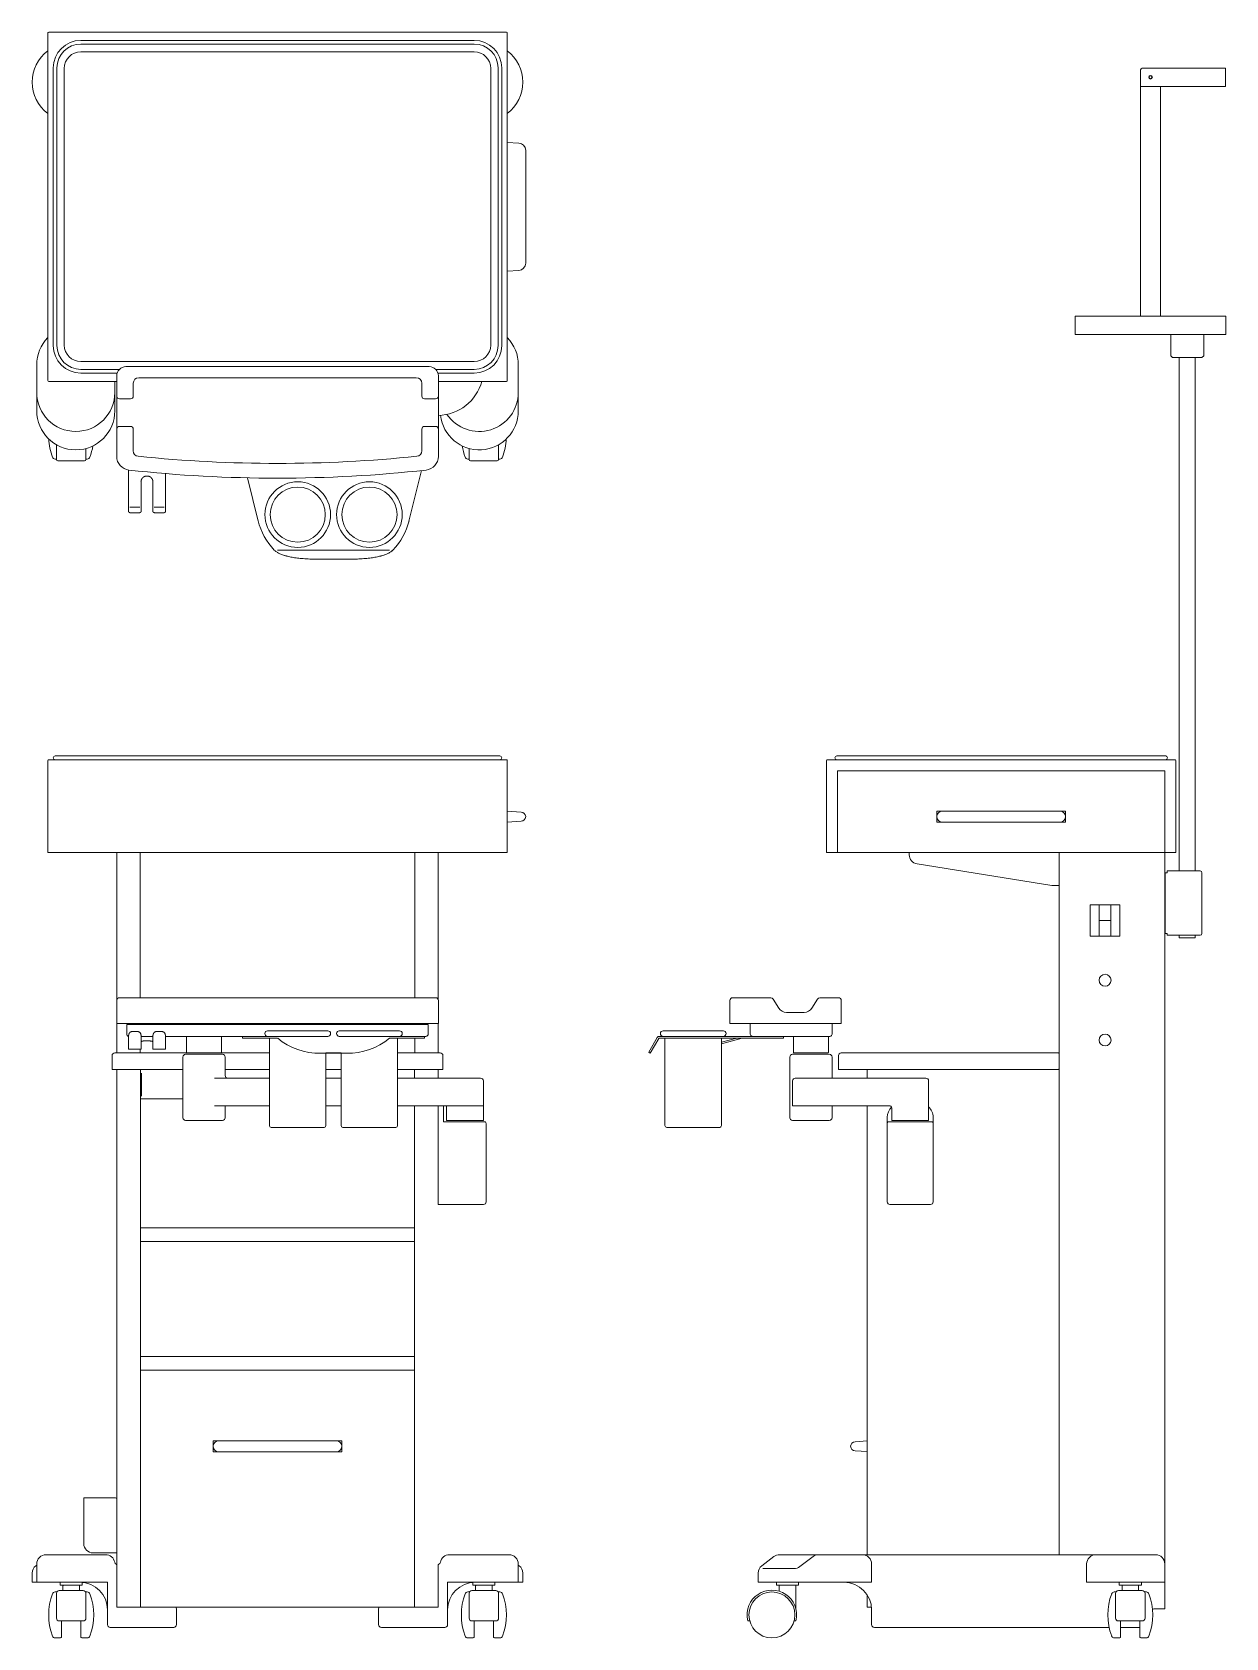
# Model space of a CAD drawing. Header units: metres. Extents: x 250.9 to 296.3, y -151.6 to -124.3.
# Drawn here: x 280.237 to 281.536, y -150.862 to -149.115 of the extents above; entities that cross this region are included whole.
import ezdxf

# ---------------------------------------------------------------- set-up
doc = ezdxf.new("R2010")
doc.units = ezdxf.units.M
doc.header["$MEASUREMENT"] = 0
doc.layers.add('A. muebles', color=152, linetype='Continuous', lineweight=15)

msp = doc.modelspace()

# ---------------------------------------------------------------- linework, layer by layer
at = {"layer": 'A. muebles'}
for p, q in [((280.2542, -149.1163), (280.2542, -149.4943)), ((280.2884, -149.1153), (280.2552, -149.1153)), ((280.7532, -149.1153), (280.2884, -149.1153)), ((280.7182, -149.1243), (280.2902, -149.1243)), ((280.7542, -149.1163), (280.7542, -149.4943)), ((280.7182, -149.1283), (280.2902, -149.1283)), ((280.2902, -149.1368), (280.7182, -149.1368)), ((280.2602, -149.1543), (280.2602, -149.4563)), ((280.2642, -149.1543), (280.2642, -149.4563)), ((280.2722, -149.4558), (280.2722, -149.1548)), ((280.7362, -149.1548), (280.7362, -149.4558)), ((280.7442, -149.4563), (280.7442, -149.1543)), ((280.7482, -149.4563), (280.7482, -149.1543)), ((281.4431, -149.1744), (281.4431, -149.1574)), ((281.4461, -149.1544), (281.5357, -149.1544)), ((281.5357, -149.1544), (281.5357, -149.1744)), ((281.5357, -149.1744), (281.4431, -149.1744)), ((281.4431, -149.4244), (281.4431, -149.1744)), ((281.4651, -149.1744), (281.4651, -149.4244)), ((280.7542, -149.2353), (280.7666, -149.236)), ((280.7742, -149.244), (280.7742, -149.3667)), ((280.7666, -149.3747), (280.7542, -149.3753)), ((281.3721, -149.4444), (281.3721, -149.4244)), ((281.3721, -149.4244), (281.5361, -149.4244)), ((281.4431, -149.4244), (281.4651, -149.4244)), ((281.5361, -149.4244), (281.5361, -149.4444)), ((281.3721, -149.4444), (281.5361, -149.4444)), ((281.4761, -149.4444), (281.4761, -149.4674)), ((281.5121, -149.4444), (281.5121, -149.4674)), ((280.7182, -149.4738), (280.2902, -149.4738)), ((281.4781, -149.4694), (281.4761, -149.4674)), ((281.4781, -149.4694), (281.5101, -149.4694)), ((281.4854, -149.4694), (281.4854, -150.0279)), ((281.5027, -150.0279), (281.5027, -149.4694)), ((281.5101, -149.4694), (281.5121, -149.4674)), ((280.2422, -149.4773), (280.2422, -149.5273)), ((280.2902, -149.4823), (280.332, -149.4823)), ((280.2902, -149.4863), (280.3296, -149.4863)), ((280.3292, -149.4893), (280.3292, -149.5113)), ((280.6692, -149.4793), (280.3392, -149.4793)), ((280.6552, -149.4913), (280.3532, -149.4913)), ((280.6763, -149.4823), (280.7182, -149.4823)), ((280.6787, -149.4863), (280.7182, -149.4863)), ((280.6792, -149.5769), (280.6792, -149.4893)), ((280.7662, -149.5273), (280.7662, -149.4773)), ((280.2552, -149.4953), (280.3292, -149.4953)), ((280.3272, -149.5273), (280.3272, -149.4953)), ((280.3472, -149.5113), (280.3472, -149.4973)), ((280.6612, -149.4973), (280.6612, -149.5113)), ((280.6792, -149.4953), (280.7532, -149.4953)), ((280.3292, -149.5113), (280.3292, -149.5473)), ((280.3322, -149.5143), (280.3442, -149.5143)), ((280.6642, -149.5143), (280.6762, -149.5143)), ((280.3322, -149.5443), (280.3442, -149.5443)), ((280.6642, -149.5443), (280.6762, -149.5443)), ((280.3292, -149.5473), (280.3292, -149.5769)), ((280.3472, -149.5709), (280.3472, -149.5473)), ((280.6612, -149.5473), (280.6612, -149.5709)), ((280.2637, -149.5643), (280.2637, -149.5803)), ((280.2957, -149.5803), (280.2957, -149.5684)), ((280.7127, -149.5684), (280.7127, -149.5803)), ((280.7447, -149.5803), (280.7447, -149.5643)), ((280.2637, -149.5798), (280.2622, -149.5798)), ((280.2652, -149.5818), (280.2942, -149.5818)), ((280.2971, -149.5798), (280.2957, -149.5798)), ((280.3422, -149.5918), (280.3422, -149.6371)), ((280.3822, -149.6371), (280.3822, -149.5956)), ((280.6607, -149.5924), (280.6472, -149.6473)), ((280.7127, -149.5798), (280.7112, -149.5798)), ((280.7142, -149.5818), (280.7432, -149.5818)), ((280.7461, -149.5798), (280.7447, -149.5798)), ((280.3557, -149.6371), (280.3557, -149.6047)), ((280.3687, -149.6371), (280.3687, -149.6047)), ((280.4832, -149.6473), (280.4716, -149.6002)), ((280.3434, -149.6322), (280.3544, -149.6322)), ((280.3472, -149.6384), (280.3507, -149.6384)), ((280.3699, -149.6322), (280.3809, -149.6322)), ((280.3737, -149.6384), (280.3772, -149.6384)), ((280.504, -149.6788), (280.6262, -149.6788)), ((280.549, -149.6888), (280.5511, -149.6888)), ((280.5793, -149.6888), (280.5511, -149.6888)), ((280.5813, -149.6888), (280.5793, -149.6888)), ((280.2542, -149.9079), (280.2542, -150.0079)), ((280.2622, -149.9069), (280.2552, -149.9069)), ((280.7462, -149.9029), (280.2622, -149.9029)), ((280.7462, -149.9069), (280.2622, -149.9069)), ((280.7532, -149.9069), (280.7462, -149.9069)), ((280.7542, -149.9079), (280.7542, -150.0079)), ((281.1016, -149.9079), (281.1016, -150.0079)), ((281.4806, -149.9069), (281.1026, -149.9069)), ((281.4706, -149.9029), (281.1126, -149.9029)), ((281.1126, -149.9069), (281.4706, -149.9069)), ((281.4816, -150.0079), (281.4816, -149.9079)), ((281.1136, -149.9189), (281.1136, -150.0079)), ((281.4696, -149.9189), (281.1136, -149.9189)), ((281.4696, -150.0079), (281.4696, -149.9189)), ((280.7692, -149.9639), (280.7542, -149.9629)), ((281.2216, -149.9629), (281.2276, -149.9629)), ((281.2216, -149.9689), (281.2216, -149.9629)), ((281.2276, -149.9629), (281.3556, -149.9629)), ((281.3556, -149.9629), (281.3616, -149.9629)), ((281.3616, -149.9629), (281.3616, -149.9689)), ((280.7692, -149.9739), (280.7542, -149.9749)), ((281.2216, -149.9749), (281.2216, -149.9689)), ((281.2276, -149.9749), (281.2216, -149.9749)), ((281.2276, -149.9749), (281.3556, -149.9749)), ((281.3616, -149.9749), (281.3556, -149.9749)), ((281.3616, -149.9689), (281.3616, -149.9749)), ((280.2542, -150.0079), (280.5042, -150.0079)), ((280.3294, -150.0079), (280.3294, -150.1678)), ((280.3549, -150.0079), (280.3549, -150.1659)), ((280.5042, -150.0079), (280.7542, -150.0079)), ((280.6535, -150.1659), (280.6535, -150.0079)), ((280.679, -150.1678), (280.679, -150.0079)), ((281.1136, -150.0079), (281.1016, -150.0079)), ((281.4696, -150.0079), (281.1136, -150.0079)), ((281.1916, -150.0079), (281.1916, -150.0103)), ((281.3546, -150.0079), (281.3546, -150.7719)), ((281.4696, -150.7819), (281.4696, -150.0079)), ((281.4816, -150.0079), (281.4696, -150.0079)), ((281.2, -150.0202), (281.3466, -150.0439)), ((281.4721, -150.0299), (281.4701, -150.0299)), ((281.4701, -150.0299), (281.4701, -150.0959)), ((281.4721, -150.0279), (281.4721, -150.0299)), ((281.5081, -150.0279), (281.4721, -150.0279)), ((281.5101, -150.0959), (281.5101, -150.0299)), ((281.3546, -150.0439), (281.3466, -150.0439)), ((281.3883, -150.0649), (281.4208, -150.0649)), ((281.3883, -150.0989), (281.3883, -150.0649)), ((281.3983, -150.0649), (281.3983, -150.0989)), ((281.4108, -150.0989), (281.4108, -150.0649)), ((281.4208, -150.0649), (281.4208, -150.0989)), ((281.3983, -150.0819), (281.4108, -150.0819)), ((281.4208, -150.0989), (281.3883, -150.0989)), ((281.4701, -150.0959), (281.4721, -150.0959)), ((281.4721, -150.0959), (281.4721, -150.0979)), ((281.4721, -150.0979), (281.5081, -150.0979)), ((281.4854, -150.0979), (281.4854, -150.1009)), ((281.5027, -150.1009), (281.4854, -150.1009)), ((281.5027, -150.1009), (281.5027, -150.0979)), ((280.3292, -150.1689), (280.3292, -150.1934)), ((280.3322, -150.1659), (280.6762, -150.1659)), ((280.6792, -150.1934), (280.6792, -150.1689)), ((280.9964, -150.1934), (280.9964, -150.1689)), ((280.9994, -150.1659), (281.0409, -150.1659)), ((281.0435, -150.1673), (281.0497, -150.1772)), ((281.0855, -150.1772), (281.0917, -150.1673)), ((281.0943, -150.1659), (281.1146, -150.1659)), ((281.1176, -150.1689), (281.1176, -150.1934)), ((281.0581, -150.1819), (281.0771, -150.1819)), ((280.3294, -150.1938), (280.3294, -150.2259)), ((280.6787, -150.1939), (280.3297, -150.1939)), ((280.3402, -150.2054), (280.3402, -150.1949)), ((280.6682, -150.1949), (280.3402, -150.1949)), ((280.3422, -150.2074), (280.3422, -150.2219)), ((280.3469, -150.2025), (280.3472, -150.2025)), ((280.3472, -150.2025), (280.3507, -150.2025)), ((280.3509, -150.2025), (280.3507, -150.2025)), ((280.3557, -150.2219), (280.3557, -150.2074)), ((280.3687, -150.2079), (280.3557, -150.2079)), ((280.3687, -150.2079), (280.3557, -150.2079)), ((280.3687, -150.2074), (280.3687, -150.2219)), ((280.3734, -150.2025), (280.3737, -150.2025)), ((280.3737, -150.2025), (280.3772, -150.2025)), ((280.3774, -150.2025), (280.3772, -150.2025)), ((280.3822, -150.2219), (280.3822, -150.2074)), ((280.4057, -150.2079), (280.3822, -150.2079)), ((280.4052, -150.2084), (280.4057, -150.2079)), ((280.4052, -150.2254), (280.4052, -150.2084)), ((280.4057, -150.2079), (280.4934, -150.2079)), ((280.4427, -150.2079), (280.4432, -150.2084)), ((280.4432, -150.2084), (280.4432, -150.2254)), ((280.4662, -150.2079), (280.4662, -150.2099)), ((280.4934, -150.2019), (280.5262, -150.2019)), ((280.5589, -150.2079), (280.4934, -150.2079)), ((280.5262, -150.2019), (280.5589, -150.2019)), ((280.5714, -150.2019), (280.6369, -150.2019)), ((280.6657, -150.2079), (280.5714, -150.2079)), ((280.6642, -150.2099), (280.6642, -150.2079)), ((280.6682, -150.1949), (280.6682, -150.2054)), ((280.679, -150.2259), (280.679, -150.1938)), ((280.9195, -150.2079), (280.9238, -150.2079)), ((280.9893, -150.2019), (280.9238, -150.2019)), ((280.9238, -150.2079), (280.9893, -150.2079)), ((281.0211, -150.2079), (280.9893, -150.2079)), ((280.9969, -150.1939), (281.1171, -150.1939)), ((281.0186, -150.2054), (281.0186, -150.1939)), ((281.0546, -150.2079), (281.0211, -150.2079)), ((281.0546, -150.2079), (281.0546, -150.2099)), ((281.0546, -150.2079), (281.1051, -150.2079)), ((281.0656, -150.2084), (281.0661, -150.2079)), ((281.0656, -150.2254), (281.0656, -150.2084)), ((281.1031, -150.2079), (281.1036, -150.2084)), ((281.1036, -150.2084), (281.1036, -150.2254)), ((281.1076, -150.1939), (281.1076, -150.2054)), ((280.4057, -150.2259), (280.3272, -150.2259)), ((280.3422, -150.2219), (280.3557, -150.2219)), ((280.3549, -150.2219), (280.3549, -150.2259)), ((280.3687, -150.2219), (280.3822, -150.2219)), ((280.4052, -150.2254), (280.4057, -150.2259)), ((280.4427, -150.2259), (280.4057, -150.2259)), ((280.4427, -150.2259), (280.4432, -150.2254)), ((280.4954, -150.2259), (280.4427, -150.2259)), ((280.4662, -150.2099), (280.504, -150.2099)), ((280.4954, -150.3049), (280.4954, -150.2099)), ((280.5734, -150.2259), (280.5569, -150.2259)), ((280.5569, -150.2259), (280.5569, -150.3049)), ((280.5734, -150.3049), (280.5734, -150.2259)), ((280.6263, -150.2099), (280.6642, -150.2099)), ((280.6349, -150.2099), (280.6349, -150.3049)), ((280.6812, -150.2259), (280.6349, -150.2259)), ((280.6535, -150.2259), (280.6535, -150.2099)), ((280.9081, -150.2252), (280.9174, -150.2091)), ((280.9098, -150.2262), (280.9081, -150.2252)), ((280.9191, -150.2101), (280.9098, -150.2262)), ((281.0546, -150.2099), (280.9195, -150.2099)), ((280.9258, -150.3049), (280.9258, -150.2099)), ((281.0041, -150.2099), (280.9873, -150.2144)), ((280.9873, -150.2159), (281.0099, -150.2099)), ((280.9873, -150.2099), (280.9873, -150.3049)), ((281.0656, -150.2254), (281.0661, -150.2259)), ((281.1031, -150.2259), (281.0661, -150.2259)), ((281.1031, -150.2259), (281.1036, -150.2254)), ((281.1176, -150.2259), (281.3541, -150.2259)), ((280.3242, -150.2289), (280.3242, -150.2434)), ((280.4012, -150.2964), (280.4012, -150.2304)), ((280.4042, -150.2274), (280.4442, -150.2274)), ((280.4472, -150.2304), (280.4472, -150.2504)), ((280.5511, -150.2262), (280.5793, -150.2262)), ((280.6842, -150.2434), (280.6842, -150.2289)), ((281.0616, -150.2304), (281.0616, -150.2964)), ((281.0646, -150.2274), (281.1046, -150.2274)), ((281.1076, -150.2304), (281.1076, -150.2534)), ((281.1146, -150.2434), (281.1146, -150.2289)), ((281.3546, -150.2264), (281.3546, -150.2434)), ((280.3247, -150.2439), (280.4012, -150.2439)), ((280.3294, -150.2439), (280.3294, -150.8289)), ((280.355, -150.2439), (280.355, -150.5571)), ((280.3562, -150.2729), (280.3562, -150.2479)), ((280.4502, -150.2534), (280.4355, -150.2534)), ((280.4472, -150.2439), (280.4954, -150.2439)), ((280.4954, -150.2534), (280.4502, -150.2534)), ((280.5569, -150.2439), (280.5734, -150.2439)), ((280.5734, -150.2534), (280.5569, -150.2534)), ((280.6349, -150.2439), (280.6837, -150.2439)), ((280.7252, -150.2534), (280.6349, -150.2534)), ((280.6534, -150.2534), (280.6534, -150.2439)), ((280.679, -150.2534), (280.679, -150.2439)), ((280.7282, -150.2994), (280.7282, -150.2564)), ((281.0646, -150.2834), (281.0646, -150.2564)), ((281.0676, -150.2534), (281.2096, -150.2534)), ((281.1151, -150.2439), (281.3541, -150.2439)), ((281.1458, -150.2534), (281.1458, -150.2439)), ((281.2126, -150.2564), (281.2126, -150.2994)), ((280.355, -150.2759), (280.4012, -150.2759)), ((280.4355, -150.2834), (280.4954, -150.2834)), ((280.4472, -150.2834), (280.4472, -150.2964)), ((280.5569, -150.2834), (280.5734, -150.2834)), ((280.6349, -150.2834), (280.7282, -150.2834)), ((280.6534, -150.5571), (280.6534, -150.2834)), ((280.679, -150.3909), (280.679, -150.2834)), ((280.6847, -150.2834), (280.6847, -150.3009)), ((280.6882, -150.2834), (280.6882, -150.2994)), ((281.0646, -150.2834), (281.1696, -150.2834)), ((281.1076, -150.2834), (281.1076, -150.2964)), ((281.1458, -150.7719), (281.1458, -150.2834)), ((281.1676, -150.2959), (281.1676, -150.3879)), ((281.1726, -150.2859), (281.1726, -150.2994)), ((281.2176, -150.2959), (281.2176, -150.3879)), ((280.4042, -150.2994), (280.4442, -150.2994)), ((280.4974, -150.3069), (280.5549, -150.3069)), ((280.5754, -150.3069), (280.6329, -150.3069)), ((280.6847, -150.3009), (280.7304, -150.3009)), ((280.6882, -150.2994), (280.7282, -150.2994)), ((280.7312, -150.3029), (280.7312, -150.3879)), ((280.9278, -150.3069), (280.9853, -150.3069)), ((281.0646, -150.2994), (281.1046, -150.2994)), ((281.1684, -150.3009), (281.2168, -150.3009)), ((281.1726, -150.2994), (281.2126, -150.2994)), ((281.1776, -150.3009), (281.2076, -150.3009)), ((280.7282, -150.3909), (280.679, -150.3909)), ((281.1706, -150.3909), (281.2146, -150.3909)), ((280.356, -150.4161), (280.6524, -150.4161)), ((280.6534, -150.4311), (280.355, -150.4311)), ((280.355, -150.5571), (280.355, -150.8289)), ((280.356, -150.5561), (280.6524, -150.5561)), ((280.6534, -150.8289), (280.6534, -150.5571)), ((280.6534, -150.5711), (280.355, -150.5711)), ((280.4342, -150.6479), (280.4402, -150.6479)), ((280.4342, -150.6539), (280.4342, -150.6479)), ((280.4342, -150.6599), (280.4342, -150.6539)), ((280.4402, -150.6599), (280.4342, -150.6599)), ((280.4402, -150.6479), (280.5682, -150.6479)), ((280.5682, -150.6599), (280.4402, -150.6599)), ((280.5682, -150.6479), (280.5742, -150.6479)), ((280.5742, -150.6599), (280.5682, -150.6599)), ((280.5742, -150.6479), (280.5742, -150.6539)), ((280.5742, -150.6539), (280.5742, -150.6599)), ((281.1458, -150.648), (281.1328, -150.6489)), ((281.1458, -150.6597), (281.1328, -150.6589)), ((280.2934, -150.7599), (280.2934, -150.7099)), ((280.2934, -150.7099), (280.3279, -150.7099)), ((280.2412, -150.7839), (280.2422, -150.7831)), ((280.2422, -150.7819), (280.2422, -150.8019)), ((280.2522, -150.7719), (280.3172, -150.7719)), ((280.3294, -150.7699), (280.3034, -150.7699)), ((280.679, -150.8289), (280.679, -150.7828)), ((280.679, -150.8289), (280.679, -150.7828)), ((280.6912, -150.7719), (280.7562, -150.7719)), ((280.7662, -150.7819), (280.7662, -150.8019)), ((280.7662, -150.7831), (280.7672, -150.7839)), ((281.0444, -150.7739), (281.0311, -150.7839)), ((281.3946, -150.7719), (281.0504, -150.7719)), ((281.0869, -150.7739), (281.0709, -150.7859)), ((281.1506, -150.7819), (281.1506, -150.8019)), ((281.3846, -150.7819), (281.3846, -150.8019)), ((281.4596, -150.7719), (281.3946, -150.7719)), ((281.4696, -150.8309), (281.4696, -150.7819)), ((280.2372, -150.7919), (280.2372, -150.8019)), ((280.2372, -150.7919), (280.2372, -150.8019)), ((280.2372, -150.8019), (280.2892, -150.8019)), ((280.2677, -150.8019), (280.2677, -150.8049)), ((280.2677, -150.8019), (280.2677, -150.8049)), ((280.3192, -150.8019), (280.2892, -150.8019)), ((280.2917, -150.8049), (280.2917, -150.802)), ((280.3192, -150.8019), (280.3192, -150.8319)), ((280.7192, -150.8019), (280.6892, -150.8019)), ((280.6892, -150.8019), (280.6892, -150.8319)), ((280.7167, -150.802), (280.7167, -150.8049)), ((280.7192, -150.8019), (280.7712, -150.8019)), ((280.7407, -150.8049), (280.7407, -150.8019)), ((280.7712, -150.7919), (280.7712, -150.8019)), ((281.0271, -150.7919), (281.0271, -150.8019)), ((281.0271, -150.8019), (281.1506, -150.8019)), ((281.0679, -150.7869), (281.0324, -150.7869)), ((281.0471, -150.8019), (281.0471, -150.8049)), ((281.0711, -150.8049), (281.0711, -150.8019)), ((281.4696, -150.8019), (281.3846, -150.8019)), ((281.4201, -150.8019), (281.4201, -150.8049)), ((281.4441, -150.8049), (281.4441, -150.8019)), ((280.2641, -150.8124), (280.2622, -150.8124)), ((280.2637, -150.8139), (280.2637, -150.8409)), ((280.2927, -150.8109), (280.2667, -150.8109)), ((280.2677, -150.8049), (280.2917, -150.8049)), ((280.2707, -150.8109), (280.2707, -150.8057)), ((280.2882, -150.8049), (280.2711, -150.8049)), ((280.2887, -150.8109), (280.2887, -150.8057)), ((280.2971, -150.8124), (280.2953, -150.8124)), ((280.2957, -150.8409), (280.2957, -150.8139)), ((280.7131, -150.8124), (280.7112, -150.8124)), ((280.7127, -150.8139), (280.7127, -150.8409)), ((280.7417, -150.8109), (280.7157, -150.8109)), ((280.7167, -150.8049), (280.7407, -150.8049)), ((280.7197, -150.8057), (280.7197, -150.8109)), ((280.7372, -150.8049), (280.7201, -150.8049)), ((280.7377, -150.8057), (280.7377, -150.8109)), ((280.7461, -150.8124), (280.7443, -150.8124)), ((280.7447, -150.8409), (280.7447, -150.8139)), ((281.0471, -150.8049), (281.0711, -150.8049)), ((281.0501, -150.8116), (281.0501, -150.8049)), ((281.0681, -150.8049), (281.0681, -150.8301)), ((281.1458, -150.8289), (281.1458, -150.8156)), ((281.4165, -150.8124), (281.4146, -150.8124)), ((281.4161, -150.8139), (281.4161, -150.8409)), ((281.4451, -150.8109), (281.4191, -150.8109)), ((281.4201, -150.8049), (281.4441, -150.8049)), ((281.4231, -150.8057), (281.4231, -150.8109)), ((281.4411, -150.8057), (281.4411, -150.8109)), ((281.4496, -150.8124), (281.4477, -150.8124)), ((281.4481, -150.8409), (281.4481, -150.8139)), ((280.3192, -150.8319), (280.3192, -150.8479)), ((280.3192, -150.8319), (280.3192, -150.8479)), ((280.3294, -150.8289), (280.6534, -150.8289)), ((280.3942, -150.8309), (280.3942, -150.8479)), ((280.6142, -150.8309), (280.6142, -150.8479)), ((280.679, -150.8289), (280.6149, -150.8289)), ((280.679, -150.8289), (280.6149, -150.8289)), ((280.6534, -150.8289), (280.679, -150.8289)), ((280.6892, -150.8479), (280.6892, -150.8319)), ((280.6892, -150.8479), (280.6892, -150.8319)), ((281.1504, -150.8289), (281.1458, -150.8289)), ((281.1506, -150.8319), (281.1506, -150.8479)), ((281.4576, -150.8309), (281.4696, -150.8309)), ((280.2667, -150.8439), (280.2927, -150.8439)), ((280.2692, -150.8439), (280.2692, -150.8614)), ((280.2902, -150.8614), (280.2902, -150.8439)), ((280.3222, -150.8509), (280.3912, -150.8509)), ((280.6172, -150.8509), (280.6862, -150.8509)), ((280.7157, -150.8439), (280.7417, -150.8439)), ((280.7182, -150.8439), (280.7182, -150.8614)), ((280.7392, -150.8614), (280.7392, -150.8439)), ((281.0175, -150.8439), (281.0179, -150.8438)), ((281.0662, -150.8438), (281.0667, -150.8439)), ((281.1536, -150.8509), (281.409, -150.8509)), ((281.4191, -150.8439), (281.4451, -150.8439)), ((281.4216, -150.8439), (281.4216, -150.8614)), ((281.4216, -150.8509), (281.4426, -150.8509)), ((281.4426, -150.8614), (281.4426, -150.8439)), ((280.2682, -150.8624), (280.2622, -150.8624)), ((280.2971, -150.8624), (280.2912, -150.8624)), ((280.7172, -150.8624), (280.7112, -150.8624)), ((280.7461, -150.8624), (280.7402, -150.8624)), ((281.4206, -150.8624), (281.4146, -150.8624)), ((281.4496, -150.8624), (281.4436, -150.8624))]:
    msp.add_line(p, q, dxfattribs=at)
for centre, radius in [((281.4541, -149.1644), 0.002), ((281.4541, -149.1644), 0.00162), ((280.5262, -149.6403), 0.0357), ((280.5262, -149.6403), 0.03), ((280.6042, -149.6403), 0.0357), ((280.6042, -149.6403), 0.03), ((281.4046, -150.1469), 0.0065), ((281.4046, -150.2119), 0.0065), ((281.0421, -150.8374), 0.025)]:
    msp.add_circle(centre, radius, dxfattribs=at)
for centre, radius, start, end in [((280.2552, -149.1163), 0.001, 90, 180), ((280.2902, -149.1543), 0.03, 90, 180), ((280.7182, -149.1543), 0.03, 0, 90), ((280.7532, -149.1163), 0.001, 0, 90), ((280.2797, -149.1698), 0.0425, 126.8699, 233.1301), ((280.2902, -149.1543), 0.026, 90, 180), ((280.2902, -149.1548), 0.018, 90, 180), ((280.7182, -149.1543), 0.026, 0, 90), ((280.7182, -149.1548), 0.018, 0, 90), ((280.7287, -149.1698), 0.0425, 306.8699, 53.1301), ((281.4461, -149.1574), 0.003, 90, 180), ((280.7662, -149.244), 0.008, 0, 87.1376), ((280.7662, -149.3667), 0.008, 272.8624, 0), ((280.2847, -149.4773), 0.0425, 135.8606, 180), ((280.2902, -149.4563), 0.03, 180, 270), ((280.2902, -149.4563), 0.026, 180, 270), ((280.2902, -149.4558), 0.018, 180, 270), ((280.7182, -149.4558), 0.018, 270, 0), ((280.7182, -149.4563), 0.026, 270, 0), ((280.7182, -149.4563), 0.03, 270, 0), ((280.7237, -149.4773), 0.0425, 0, 44.1394), ((280.3392, -149.4893), 0.01, 90, 180), ((280.3532, -149.4973), 0.006, 90, 180), ((280.6552, -149.4973), 0.006, 0, 90), ((280.6692, -149.4893), 0.01, 0, 90), ((280.2847, -149.5073), 0.0425, 180, 0), ((280.2552, -149.4943), 0.001, 180, 270), ((280.6782, -149.4823), 0.05, 271.1456, 344.9299), ((280.7237, -149.5073), 0.0425, 214.241, 0), ((280.7532, -149.4943), 0.001, 270, 0), ((280.3322, -149.5113), 0.003, 180, 270), ((280.3442, -149.5113), 0.003, 270, 0), ((280.6642, -149.5113), 0.003, 180, 270), ((280.6762, -149.5113), 0.003, 270, 0), ((280.2847, -149.5273), 0.0425, 180, 0), ((280.3322, -149.5473), 0.003, 90, 180), ((280.3442, -149.5473), 0.003, 0, 90), ((280.6642, -149.5473), 0.003, 90, 180), ((280.6762, -149.5473), 0.003, 0, 90), ((280.7237, -149.5273), 0.0425, 186.6099, 0), ((280.3202, -149.5548), 0.065, 182.794, 200.7836), ((280.6882, -149.5548), 0.065, 339.2164, 357.206), ((280.2622, -149.5768), 0.003, 200.7836, 270), ((280.2971, -149.5768), 0.003, 270, 339.2164), ((280.2392, -149.5548), 0.065, 339.2164, 350.518), ((280.3442, -149.5769), 0.015, 180, 263.8147), ((280.3532, -149.5709), 0.006, 180, 264.1361), ((280.5042, -148.1006), 1.484, 264.1361, 275.8639), ((280.6552, -149.5709), 0.006, 275.8639, 0), ((280.6642, -149.5769), 0.015, 276.1853, 0), ((280.7692, -149.5548), 0.065, 189.482, 200.7836), ((280.7112, -149.5768), 0.003, 200.7836, 270), ((280.7461, -149.5768), 0.003, 270, 339.2164), ((280.2652, -149.5803), 0.0015, 180, 270), ((280.2942, -149.5803), 0.0015, 270, 0), ((280.5042, -148.1006), 1.5, 263.8147, 276.1853), ((280.7142, -149.5803), 0.0015, 180, 270), ((280.7432, -149.5803), 0.0015, 270, 0), ((280.3619, -149.6046), 0.00622, 165.897, 170.5121), ((280.3619, -149.6047), 0.00628, 170.5475, 175.2338), ((280.3621, -149.6047), 0.00643, 175.2747, 179.9923), ((280.3619, -149.6047), 0.00622, 161.356, 165.8671), ((280.3619, -149.6047), 0.00628, 156.9474, 161.3307), ((280.362, -149.6047), 0.00638, 152.6843, 156.9259), ((280.3621, -149.6048), 0.0065, 148.5705, 152.6658), ((280.3622, -149.6048), 0.00662, 144.6007, 148.5539), ((280.3623, -149.6049), 0.00674, 140.762, 144.5851), ((280.3624, -149.605), 0.00683, 137.0349, 140.7466), ((280.3624, -149.605), 0.00686, 133.3937, 137.019), ((280.3624, -149.605), 0.00682, 129.8073, 133.3767), ((280.3623, -149.6049), 0.0067, 126.2384, 129.7884), ((280.3622, -149.6047), 0.00648, 122.6433, 126.217), ((280.362, -149.6044), 0.00615, 118.9701, 122.6188), ((280.3618, -149.604), 0.00572, 115.1569, 118.9416), ((280.3616, -149.6036), 0.0052, 111.1279, 115.1233), ((280.3613, -149.6028), 0.00438, 106.3716, 111.227), ((280.3614, -149.6031), 0.00473, 101.8606, 106.4404), ((280.3615, -149.6036), 0.00517, 97.7621, 101.8021), ((280.3616, -149.6045), 0.00614, 94.4103, 97.724), ((280.3618, -149.6066), 0.00817, 91.9374, 94.3885), ((280.3619, -149.6116), 0.0132, 90.4252, 91.9269), ((280.3621, -149.6374), 0.039, 89.9159, 90.4215), ((280.3622, -149.6374), 0.039, 89.5782, 90.0843), ((280.3624, -149.6115), 0.0132, 88.0705, 89.5773), ((280.3626, -149.6065), 0.00812, 85.6036, 88.0704), ((280.3627, -149.6045), 0.00608, 82.2589, 85.6068), ((280.3629, -149.6035), 0.00509, 78.167, 82.2688), ((280.363, -149.603), 0.00463, 73.5109, 78.1881), ((280.3629, -149.6033), 0.00488, 69.0222, 73.3792), ((280.3628, -149.6035), 0.00509, 64.8335, 68.9153), ((280.3626, -149.6039), 0.00561, 61.0222, 64.8792), ((280.3624, -149.6043), 0.00605, 57.3507, 61.0604), ((280.3622, -149.6046), 0.00638, 53.7568, 57.3829), ((280.3621, -149.6048), 0.00661, 50.1889, 53.7843), ((280.362, -149.6049), 0.00675, 46.6034, 50.2127), ((280.362, -149.6049), 0.00679, 42.9631, 46.6242), ((280.362, -149.6049), 0.00677, 39.2369, 42.9816), ((280.362, -149.6049), 0.00669, 35.3992, 39.2537), ((280.3621, -149.6048), 0.00657, 31.4305, 35.415), ((280.3622, -149.6047), 0.00645, 27.3179, 31.4458), ((280.3624, -149.6047), 0.00632, 23.0563, 27.3335), ((280.3624, -149.6047), 0.00622, 18.6491, 23.0729), ((280.3625, -149.6046), 0.00616, 14.1094, 18.6676), ((280.3625, -149.6046), 0.00614, 9.4601, 14.1307), ((280.3625, -149.6046), 0.0062, 4.7335, 9.4852), ((280.3623, -149.6047), 0.00633, 359.9698, 4.7631), ((280.3428, -149.6371), 0.000634, 179.9031, 189.1139), ((280.3428, -149.6371), 0.00061, 189.1375, 198.5701), ((280.3428, -149.6371), 0.000635, 198.6554, 207.8124), ((280.3429, -149.6371), 0.000713, 207.9367, 216.401), ((280.343, -149.637), 0.000848, 216.5381, 224.0664), ((280.3431, -149.6369), 0.00105, 224.1974, 230.7216), ((280.3433, -149.6366), 0.00133, 230.8373, 236.4091), ((280.3435, -149.6363), 0.0017, 236.507, 241.2365), ((280.3437, -149.6359), 0.00217, 241.3176, 245.3312), ((280.344, -149.6354), 0.00277, 245.3978, 248.8151), ((280.3442, -149.6347), 0.00349, 248.8697, 251.7948), ((280.3445, -149.6339), 0.00437, 251.8397, 254.3595), ((280.3448, -149.6329), 0.00542, 254.3965, 256.5818), ((280.3451, -149.6317), 0.00664, 256.6126, 258.5206), ((280.3453, -149.6303), 0.00807, 258.5463, 260.2231), ((280.3456, -149.6287), 0.0097, 260.2448, 261.7276), ((280.3459, -149.6268), 0.0116, 261.746, 263.065), ((280.3461, -149.6247), 0.0137, 263.0807, 264.2603), ((280.3464, -149.6223), 0.0161, 264.2738, 265.3342), ((280.3466, -149.6197), 0.0187, 265.3459, 266.3037), ((280.3468, -149.6168), 0.0217, 266.3138, 267.1828), ((280.3469, -149.6135), 0.0249, 267.1916, 267.9831), ((280.347, -149.6099), 0.0285, 267.9909, 268.7146), ((280.3471, -149.606), 0.0324, 268.7215, 269.3856), ((280.3472, -149.6017), 0.0367, 269.3917, 270.0031), ((280.3507, -149.6017), 0.0367, 269.9969, 270.6083), ((280.3507, -149.606), 0.0324, 270.6144, 271.2785), ((280.3508, -149.6099), 0.0285, 271.2854, 272.0091), ((280.3509, -149.6135), 0.0249, 272.0169, 272.8084), ((280.3511, -149.6168), 0.0217, 272.8172, 273.6862), ((280.3513, -149.6197), 0.0187, 273.6963, 274.6541), ((280.3515, -149.6223), 0.0161, 274.6658, 275.7262), ((280.3517, -149.6247), 0.0137, 275.7397, 276.9193), ((280.352, -149.6268), 0.0116, 276.935, 278.254), ((280.3522, -149.6287), 0.0097, 278.2724, 279.7552), ((280.3525, -149.6303), 0.00807, 279.7769, 281.4537), ((280.3528, -149.6317), 0.00664, 281.4794, 283.3874), ((280.3531, -149.6329), 0.00542, 283.4182, 285.6035), ((280.3533, -149.6339), 0.00437, 285.6405, 288.1603), ((280.3536, -149.6347), 0.00349, 288.2052, 291.1303), ((280.3539, -149.6354), 0.00277, 291.1849, 294.6022), ((280.3541, -149.6359), 0.00217, 294.6688, 298.6824), ((280.3543, -149.6363), 0.0017, 298.7635, 303.493), ((280.3545, -149.6366), 0.00133, 303.5909, 309.1627), ((280.3547, -149.6369), 0.00105, 309.2784, 315.8026), ((280.355, -149.6371), 0.000713, 323.599, 332.0633), ((280.3549, -149.637), 0.000848, 315.9336, 323.4619), ((280.3551, -149.6371), 0.00061, 341.4299, 350.8625), ((280.355, -149.6371), 0.000635, 332.1876, 341.3446), ((280.355, -149.6371), 0.000634, 350.8861, 0.0969), ((280.3693, -149.6371), 0.000634, 179.9031, 189.1139), ((280.3693, -149.6371), 0.00061, 189.1375, 198.5701), ((280.3693, -149.6371), 0.000635, 198.6554, 207.8124), ((280.3694, -149.6371), 0.000713, 207.9367, 216.401), ((280.3695, -149.637), 0.000848, 216.5381, 224.0664), ((280.3696, -149.6369), 0.00105, 224.1974, 230.7216), ((280.3698, -149.6366), 0.00133, 230.8373, 236.4091), ((280.37, -149.6363), 0.0017, 236.507, 241.2365), ((280.3702, -149.6359), 0.00217, 241.3176, 245.3312), ((280.3705, -149.6354), 0.00277, 245.3978, 248.8151), ((280.3707, -149.6347), 0.00349, 248.8697, 251.7948), ((280.371, -149.6339), 0.00437, 251.8397, 254.3595), ((280.3713, -149.6329), 0.00542, 254.3965, 256.5818), ((280.3716, -149.6317), 0.00664, 256.6126, 258.5206), ((280.3718, -149.6303), 0.00807, 258.5463, 260.2231), ((280.3721, -149.6287), 0.0097, 260.2448, 261.7276), ((280.3724, -149.6268), 0.0116, 261.746, 263.065), ((280.3726, -149.6247), 0.0137, 263.0807, 264.2603), ((280.3729, -149.6223), 0.0161, 264.2738, 265.3342), ((280.3731, -149.6197), 0.0187, 265.3459, 266.3037), ((280.3733, -149.6168), 0.0217, 266.3138, 267.1828), ((280.3734, -149.6135), 0.0249, 267.1916, 267.9831), ((280.3735, -149.6099), 0.0285, 267.9909, 268.7146), ((280.3736, -149.606), 0.0324, 268.7215, 269.3856), ((280.3737, -149.6017), 0.0367, 269.3917, 270.0031), ((280.3772, -149.6017), 0.0367, 269.9969, 270.6083), ((280.3772, -149.606), 0.0324, 270.6144, 271.2785), ((280.3773, -149.6099), 0.0285, 271.2854, 272.0091), ((280.3774, -149.6135), 0.0249, 272.0169, 272.8084), ((280.3776, -149.6168), 0.0217, 272.8172, 273.6862), ((280.3778, -149.6197), 0.0187, 273.6963, 274.6541), ((280.378, -149.6223), 0.0161, 274.6658, 275.7262), ((280.3782, -149.6247), 0.0137, 275.7397, 276.9193), ((280.3785, -149.6268), 0.0116, 276.935, 278.254), ((280.3787, -149.6287), 0.0097, 278.2724, 279.7552), ((280.379, -149.6303), 0.00807, 279.7769, 281.4537), ((280.3793, -149.6317), 0.00664, 281.4794, 283.3874), ((280.3796, -149.6329), 0.00542, 283.4182, 285.6035), ((280.3798, -149.6339), 0.00437, 285.6405, 288.1603), ((280.3801, -149.6347), 0.00349, 288.2052, 291.1303), ((280.3804, -149.6354), 0.00277, 291.1849, 294.6022), ((280.3806, -149.6359), 0.00217, 294.6688, 298.6824), ((280.3808, -149.6363), 0.0017, 298.7635, 303.493), ((280.381, -149.6366), 0.00133, 303.5909, 309.1627), ((280.3812, -149.6369), 0.00105, 309.2784, 315.8026), ((280.3815, -149.6371), 0.000713, 323.599, 332.0633), ((280.3814, -149.637), 0.000848, 315.9336, 323.4619), ((280.3816, -149.6371), 0.00061, 341.4299, 350.8625), ((280.3815, -149.6371), 0.000635, 332.1876, 341.3446), ((280.3815, -149.6371), 0.000634, 350.8861, 0.0969), ((280.5511, -149.6303), 0.07, 193.8407, 223.8567), ((280.5793, -149.6303), 0.07, 316.1433, 346.1593), ((280.5109, -149.6688), 0.0144, 224.3936, 230.2598), ((280.5127, -149.6666), 0.0172, 230.1796, 235.3914), ((280.5148, -149.6636), 0.0208, 235.3117, 239.9005), ((280.5171, -149.6597), 0.0254, 239.826, 243.8483), ((280.5196, -149.6547), 0.031, 243.7812, 247.3029), ((280.5223, -149.6485), 0.0378, 247.2441, 250.3311), ((280.525, -149.6409), 0.0458, 250.2802, 252.9933), ((280.6053, -149.6409), 0.0458, 287.0067, 289.7198), ((280.6081, -149.6485), 0.0378, 289.6689, 292.7559), ((280.6107, -149.6547), 0.031, 292.6971, 296.2188), ((280.6132, -149.6597), 0.0254, 296.1517, 300.174), ((280.6155, -149.6636), 0.0208, 300.0995, 304.6883), ((280.6176, -149.6666), 0.0172, 304.6086, 309.8204), ((280.6194, -149.6688), 0.0144, 309.7402, 315.6064), ((280.5278, -149.6318), 0.0553, 252.9496, 255.3428), ((280.5307, -149.6212), 0.0663, 255.3054, 257.425), ((280.5335, -149.6088), 0.0791, 257.393, 259.2785), ((280.5362, -149.5945), 0.0936, 259.2511, 260.9357), ((280.5388, -149.5783), 0.1101, 260.9122, 262.424), ((280.5413, -149.5599), 0.1286, 262.4037, 263.7661), ((280.5436, -149.5392), 0.1494, 263.7485, 264.9814), ((280.5457, -149.5162), 0.1725, 264.9661, 266.086), ((280.5475, -149.4907), 0.1981, 266.0726, 267.0936), ((280.549, -149.4625), 0.2263, 267.0819, 268.0161), ((280.5501, -149.4315), 0.2573, 268.0058, 268.8632), ((280.5508, -149.3977), 0.2912, 268.8541, 269.6436), ((280.5795, -149.3977), 0.2912, 270.3564, 271.1459), ((280.5802, -149.4315), 0.2573, 271.1368, 271.9942), ((280.5814, -149.4625), 0.2263, 271.9839, 272.9181), ((280.5828, -149.4907), 0.1981, 272.9064, 273.9274), ((280.5846, -149.5162), 0.1725, 273.914, 275.0339), ((280.5867, -149.5392), 0.1494, 275.0186, 276.2515), ((280.589, -149.5599), 0.1286, 276.2339, 277.5963), ((280.5915, -149.5783), 0.1101, 277.576, 279.0878), ((280.5941, -149.5945), 0.0936, 279.0643, 280.7489), ((280.5969, -149.6088), 0.0791, 280.7215, 282.607), ((280.5997, -149.6212), 0.0663, 282.575, 284.6946), ((280.6025, -149.6318), 0.0553, 284.6572, 287.0504), ((280.2552, -149.9079), 0.001, 90, 180), ((280.2622, -149.9049), 0.002, 90, 180), ((280.2622, -149.9049), 0.002, 180, 270), ((280.7462, -149.9049), 0.002, 0, 90), ((280.7462, -149.9049), 0.002, 270, 0), ((280.7532, -149.9079), 0.001, 0, 90), ((281.1026, -149.9079), 0.001, 90, 180), ((281.1126, -149.9049), 0.002, 90, 180), ((281.1126, -149.9049), 0.002, 180, 270), ((281.4706, -149.9049), 0.002, 0, 90), ((281.4706, -149.9049), 0.002, 270, 0), ((281.4806, -149.9079), 0.001, 0, 90), ((280.7692, -149.9689), 0.005, 0, 90), ((281.2276, -149.9689), 0.006, 90, 180), ((281.3556, -149.9689), 0.006, 0, 90), ((280.7692, -149.9689), 0.005, 270, 0), ((281.2276, -149.9689), 0.006, 180, 270), ((281.3556, -149.9689), 0.006, 270, 0), ((281.2016, -150.0103), 0.01, 180, 260.8377), ((281.5081, -150.0299), 0.002, 0, 90), ((281.5081, -150.0959), 0.002, 270, 0), ((280.3322, -150.1689), 0.003, 90, 180), ((280.6762, -150.1689), 0.003, 0, 90), ((280.9994, -150.1689), 0.003, 90, 180), ((281.0409, -150.1689), 0.003, 32.0054, 90), ((281.0943, -150.1689), 0.003, 90, 147.9946), ((281.1146, -150.1689), 0.003, 0, 90), ((281.0581, -150.1719), 0.01, 212.0054, 270), ((281.0771, -150.1719), 0.01, 270, 327.9946), ((280.3297, -150.1934), 0.0005, 180, 270), ((280.3427, -150.2054), 0.0025, 180, 258.463), ((280.3489, -150.2072), 0.0067, 170.5282, 173.9576), ((280.3498, -150.2073), 0.00767, 173.9938, 177.1265), ((280.351, -150.2074), 0.00881, 177.1597, 180.0162), ((280.3474, -150.2069), 0.00519, 162.6431, 166.7063), ((280.3481, -150.2071), 0.00588, 166.7472, 170.4893), ((280.3469, -150.2068), 0.00464, 158.2198, 162.6013), ((280.3465, -150.2066), 0.00421, 153.4974, 158.1787), ((280.3462, -150.2065), 0.00388, 148.5144, 153.459), ((280.346, -150.2064), 0.00365, 143.3297, 148.4813), ((280.3459, -150.2063), 0.00352, 138.02, 143.3044), ((280.3458, -150.2062), 0.00347, 132.6743, 138.0047), ((280.3459, -150.2063), 0.00352, 127.3856, 132.6705), ((280.3459, -150.2064), 0.00366, 122.2411, 127.3936), ((280.3461, -150.2066), 0.0039, 117.3139, 122.2597), ((280.3462, -150.2069), 0.00424, 112.6587, 117.3414), ((280.3464, -150.2073), 0.00468, 108.3096, 112.6926), ((280.3466, -150.2078), 0.00524, 104.2826, 108.3474), ((280.3468, -150.2085), 0.00593, 100.5783, 104.3221), ((280.3469, -150.2093), 0.00677, 97.1868, 100.6177), ((280.347, -150.2103), 0.00775, 94.0907, 97.2248), ((280.3471, -150.2114), 0.0089, 91.2688, 94.1266), ((280.3507, -150.2114), 0.0089, 85.8734, 88.7312), ((280.3508, -150.2103), 0.00775, 82.7752, 85.9093), ((280.3509, -150.2093), 0.00677, 79.3823, 82.8132), ((280.3511, -150.2085), 0.00593, 75.6779, 79.4217), ((280.3512, -150.2078), 0.00524, 71.6526, 75.7174), ((280.3514, -150.2073), 0.00468, 67.3074, 71.6904), ((280.3516, -150.2069), 0.00424, 62.6586, 67.3413), ((280.3518, -150.2066), 0.0039, 57.7403, 62.6861), ((280.3519, -150.2064), 0.00366, 52.6064, 57.7589), ((280.352, -150.2063), 0.00352, 47.3295, 52.6144), ((280.352, -150.2062), 0.00347, 41.9953, 47.3257), ((280.352, -150.2063), 0.00352, 36.6956, 41.98), ((280.3519, -150.2064), 0.00365, 31.5187, 36.6703), ((280.3517, -150.2065), 0.00388, 26.541, 31.4856), ((280.3514, -150.2066), 0.00421, 21.8213, 26.5026), ((280.351, -150.2068), 0.00464, 17.3987, 21.7802), ((280.3504, -150.2069), 0.00519, 13.2937, 17.3569), ((280.3498, -150.2071), 0.00588, 9.5107, 13.2528), ((280.349, -150.2072), 0.0067, 6.0424, 9.4718), ((280.348, -150.2073), 0.00767, 2.8735, 6.0062), ((280.3469, -150.2074), 0.00881, 359.9838, 2.8403), ((280.3754, -150.2072), 0.0067, 170.5282, 173.9576), ((280.3763, -150.2073), 0.00767, 173.9938, 177.1265), ((280.3775, -150.2074), 0.00881, 177.1597, 180.0162), ((280.3739, -150.2069), 0.00519, 162.6431, 166.7063), ((280.3746, -150.2071), 0.00588, 166.7472, 170.4893), ((280.3734, -150.2068), 0.00464, 158.2198, 162.6013), ((280.373, -150.2066), 0.00421, 153.4974, 158.1787), ((280.3727, -150.2065), 0.00388, 148.5144, 153.459), ((280.3725, -150.2064), 0.00365, 143.3297, 148.4813), ((280.3724, -150.2063), 0.00352, 138.02, 143.3044), ((280.3723, -150.2062), 0.00347, 132.6743, 138.0047), ((280.3724, -150.2063), 0.00352, 127.3856, 132.6705), ((280.3724, -150.2064), 0.00366, 122.2411, 127.3936), ((280.3726, -150.2066), 0.0039, 117.3139, 122.2597), ((280.3727, -150.2069), 0.00424, 112.6587, 117.3414), ((280.3729, -150.2073), 0.00468, 108.3096, 112.6926), ((280.3731, -150.2078), 0.00524, 104.2826, 108.3474), ((280.3733, -150.2085), 0.00593, 100.5783, 104.3221), ((280.3734, -150.2093), 0.00677, 97.1868, 100.6177), ((280.3735, -150.2103), 0.00775, 94.0907, 97.2248), ((280.3736, -150.2114), 0.0089, 91.2688, 94.1266), ((280.3772, -150.2114), 0.0089, 85.8734, 88.7312), ((280.3773, -150.2103), 0.00775, 82.7752, 85.9093), ((280.3774, -150.2093), 0.00677, 79.3823, 82.8132), ((280.3776, -150.2085), 0.00593, 75.6779, 79.4217), ((280.3777, -150.2078), 0.00524, 71.6526, 75.7174), ((280.3779, -150.2073), 0.00468, 67.3074, 71.6904), ((280.3781, -150.2069), 0.00424, 62.6586, 67.3413), ((280.3783, -150.2066), 0.0039, 57.7403, 62.6861), ((280.3784, -150.2064), 0.00366, 52.6064, 57.7589), ((280.3785, -150.2063), 0.00352, 47.3295, 52.6144), ((280.3785, -150.2062), 0.00347, 41.9953, 47.3257), ((280.3785, -150.2063), 0.00352, 36.6956, 41.98), ((280.3784, -150.2064), 0.00365, 31.5187, 36.6703), ((280.3782, -150.2065), 0.00388, 26.541, 31.4856), ((280.3779, -150.2066), 0.00421, 21.8213, 26.5026), ((280.3775, -150.2068), 0.00464, 17.3987, 21.7802), ((280.3769, -150.2069), 0.00519, 13.2937, 17.3569), ((280.3763, -150.2071), 0.00588, 9.5107, 13.2528), ((280.3755, -150.2072), 0.0067, 6.0424, 9.4718), ((280.3745, -150.2073), 0.00767, 2.8735, 6.0062), ((280.3734, -150.2074), 0.00881, 359.9838, 2.8403), ((280.4934, -150.2049), 0.003, 90, 180), ((280.4934, -150.2049), 0.003, 180, 270), ((280.5589, -150.2049), 0.003, 0, 90), ((280.5589, -150.2049), 0.003, 270, 0), ((280.5714, -150.2049), 0.003, 90, 180), ((280.5714, -150.2049), 0.003, 180, 270), ((280.6369, -150.2049), 0.003, 0, 90), ((280.6369, -150.2049), 0.003, 270, 0), ((280.6657, -150.2054), 0.0025, 270, 0), ((280.6787, -150.1934), 0.0005, 270, 0), ((280.9195, -150.2104), 0.0025, 90, 150), ((280.9238, -150.2049), 0.003, 90, 180), ((280.9238, -150.2049), 0.003, 180, 270), ((280.9893, -150.2049), 0.003, 0, 90), ((280.9893, -150.2049), 0.003, 270, 0), ((280.9969, -150.1934), 0.0005, 180, 270), ((281.0211, -150.2054), 0.0025, 180, 270), ((281.1051, -150.2054), 0.0025, 270, 0), ((281.1171, -150.1934), 0.0005, 270, 0), ((280.3272, -150.2289), 0.003, 90, 180), ((280.3567, -150.2145), 0.00104, 146.5904, 157.8706), ((280.3567, -150.2145), 0.00105, 158.0357, 169.3441), ((280.3569, -150.2145), 0.00121, 169.5948, 180.059), ((280.3568, -150.2145), 0.00115, 136.1657, 146.553), ((280.357, -150.2147), 0.00139, 127.2614, 136.2373), ((280.3572, -150.215), 0.00179, 119.9401, 127.3872), ((280.3575, -150.2155), 0.00237, 114.0206, 120.0732), ((280.3578, -150.2162), 0.00316, 109.2523, 114.1373), ((280.3582, -150.2172), 0.0042, 105.4007, 109.346), ((280.3586, -150.2185), 0.00553, 102.2729, 105.4727), ((280.3589, -150.2201), 0.00721, 99.7182, 102.3269), ((280.3593, -150.2222), 0.00928, 97.6218, 99.7583), ((280.3596, -150.2247), 0.0119, 95.8964, 97.6513), ((280.3599, -150.2279), 0.015, 94.4759, 95.918), ((280.3603, -150.2319), 0.019, 93.3098, 94.4915), ((280.3606, -150.237), 0.0241, 92.3598, 93.321), ((280.3608, -150.2437), 0.0309, 91.5968, 92.3677), ((280.3611, -150.2531), 0.0403, 90.9986, 91.6022), ((280.3614, -150.2674), 0.0546, 90.5488, 91.0021), ((280.3616, -150.2923), 0.0795, 90.2355, 90.5509), ((280.3618, -150.3487), 0.1359, 90.0507, 90.2366), ((280.3621, -150.6261), 0.4133, 89.9897, 90.0511), ((280.3622, -150.6265), 0.4137, 89.9489, 90.0102), ((280.3625, -150.3492), 0.1364, 89.7637, 89.949), ((280.3627, -150.2927), 0.0799, 89.4499, 89.7636), ((280.363, -150.2678), 0.055, 88.9996, 89.4495), ((280.3632, -150.2535), 0.0407, 88.4007, 88.9985), ((280.3635, -150.2441), 0.0313, 87.6369, 88.3986), ((280.3637, -150.2373), 0.0245, 86.6858, 87.6333), ((280.364, -150.2322), 0.0194, 85.5183, 86.6803), ((280.3644, -150.2282), 0.0153, 84.0959, 85.5102), ((280.3647, -150.225), 0.0121, 82.368, 84.0842), ((280.365, -150.2224), 0.00952, 80.2684, 82.3515), ((280.3654, -150.2203), 0.00741, 77.7095, 80.2453), ((280.3657, -150.2187), 0.00571, 74.5767, 77.6777), ((280.3661, -150.2173), 0.00435, 70.7202, 74.5331), ((280.3664, -150.2163), 0.00328, 65.9497, 70.6606), ((280.3668, -150.2156), 0.00246, 60.0369, 65.8693), ((280.3671, -150.2151), 0.00186, 52.742, 59.9307), ((280.3673, -150.2147), 0.00143, 43.8927, 52.6086), ((280.3675, -150.2145), 0.00117, 33.5389, 43.7424), ((280.3676, -150.2145), 0.00104, 22.1333, 33.4057), ((280.3676, -150.2145), 0.00103, 10.545, 22.0752), ((280.3675, -150.2145), 0.00116, 359.739, 10.6072), ((280.504, -150.2104), 0.0005, 48.3059, 90), ((280.5489, -150.157), 0.0692, 229.9485, 271.8153), ((280.5815, -150.157), 0.0692, 268.1847, 310.0515), ((280.6263, -150.2104), 0.0005, 90, 131.6941), ((280.6812, -150.2289), 0.003, 0, 90), ((280.6812, -150.2289), 0.003, 0, 90), ((280.6812, -150.2289), 0.003, 0, 90), ((280.9195, -150.2104), 0.0005, 90, 150), ((281.1176, -150.2289), 0.003, 90, 180), ((281.3541, -150.2264), 0.0005, 0, 90), ((280.3247, -150.2434), 0.0005, 180, 270), ((280.4042, -150.2304), 0.003, 90, 180), ((280.4442, -150.2304), 0.003, 0, 90), ((280.6837, -150.2434), 0.0005, 270, 0), ((281.0646, -150.2304), 0.003, 90, 180), ((281.1046, -150.2304), 0.003, 0, 90), ((281.1151, -150.2434), 0.0005, 180, 270), ((281.3541, -150.2434), 0.0005, 270, 0), ((280.4502, -150.2504), 0.003, 180, 270), ((280.7252, -150.2564), 0.003, 0, 90), ((281.0676, -150.2564), 0.003, 90, 180), ((281.2096, -150.2564), 0.003, 0, 90), ((281.1826, -150.2959), 0.015, 133.1545, 180), ((281.1698, -150.2861), 0.00276, 5.1944, 95.1944), ((281.2026, -150.2959), 0.015, 0, 48.1897), ((280.4042, -150.2964), 0.003, 180, 270), ((280.4442, -150.2964), 0.003, 270, 0), ((280.4974, -150.3049), 0.002, 180, 270), ((280.5549, -150.3049), 0.002, 270, 0), ((280.5754, -150.3049), 0.002, 180, 270), ((280.6329, -150.3049), 0.002, 270, 0), ((280.7282, -150.3029), 0.003, 0, 41.8103), ((280.9278, -150.3049), 0.002, 180, 270), ((280.9853, -150.3049), 0.002, 270, 0), ((281.0646, -150.2964), 0.003, 180, 270), ((281.1046, -150.2964), 0.003, 270, 0), ((281.1706, -150.3029), 0.003, 138.1897, 180), ((281.2146, -150.3029), 0.003, 0, 41.8103), ((280.7282, -150.3879), 0.003, 270, 0), ((281.1706, -150.3879), 0.003, 180, 270), ((281.2146, -150.3879), 0.003, 270, 0), ((280.356, -150.4171), 0.001, 90, 180), ((280.6524, -150.4171), 0.001, 0, 90), ((280.356, -150.5571), 0.001, 90, 180), ((280.6524, -150.5571), 0.001, 0, 90), ((280.4402, -150.6539), 0.006, 90, 180), ((280.4402, -150.6539), 0.006, 180, 270), ((280.5682, -150.6539), 0.006, 0, 90), ((280.5682, -150.6539), 0.006, 270, 0), ((281.1328, -150.6539), 0.005, 90, 180), ((281.1328, -150.6539), 0.005, 180, 270), ((280.3279, -150.7114), 0.0015, 0, 90), ((280.3034, -150.7599), 0.01, 180, 270), ((280.2472, -150.7919), 0.01, 126.8699, 180), ((280.2522, -150.7819), 0.01, 90, 180), ((280.2522, -150.7819), 0.01, 90, 180), ((280.3172, -150.7819), 0.01, 10.2365, 90), ((280.3172, -150.7819), 0.01, 10.2365, 90), ((280.33, -150.7795), 0.003, 190.2365, 242.2566), ((280.33, -150.7795), 0.003, 190.2365, 242.2566), ((280.3272, -150.7849), 0.003, 42.8334, 62.2566), ((280.3272, -150.7849), 0.003, 42.8334, 62.2566), ((280.6812, -150.7849), 0.003, 117.7434, 137.1666), ((280.6812, -150.7849), 0.003, 117.7434, 137.1666), ((280.6784, -150.7795), 0.003, 297.7434, 349.7635), ((280.6784, -150.7795), 0.003, 297.7434, 349.7635), ((280.6912, -150.7819), 0.01, 90, 169.7635), ((280.6912, -150.7819), 0.01, 90, 169.7635), ((280.7562, -150.7819), 0.01, 0, 90), ((280.7562, -150.7819), 0.01, 0, 90), ((280.7612, -150.7919), 0.01, 0, 53.1301), ((281.0371, -150.7919), 0.01, 126.8699, 180), ((281.0504, -150.7819), 0.01, 90, 126.8699), ((281.0929, -150.7819), 0.01, 90, 126.8699), ((281.1406, -150.7819), 0.01, 0, 90), ((281.3946, -150.7819), 0.01, 90, 180), ((281.4596, -150.7819), 0.01, 0, 90), ((280.2892, -150.8319), 0.03, 0, 90), ((280.2892, -150.8319), 0.03, 0, 90), ((280.7192, -150.8319), 0.03, 90, 180), ((280.7192, -150.8319), 0.03, 90, 180), ((281.0679, -150.7819), 0.005, 270, 306.8699), ((281.1206, -150.8319), 0.03, 0, 90), ((280.3202, -150.8374), 0.065, 159.2164, 200.7836), ((280.2622, -150.8154), 0.003, 90, 159.2164), ((280.2667, -150.8139), 0.003, 90, 180), ((280.2717, -150.8057), 0.001, 121.2111, 180), ((280.2877, -150.8057), 0.001, 0, 58.7889), ((280.2927, -150.8139), 0.003, 0, 90), ((280.2971, -150.8154), 0.003, 20.7836, 90), ((280.2392, -150.8374), 0.065, 339.2164, 20.7836), ((280.7692, -150.8374), 0.065, 159.2164, 200.7836), ((280.7112, -150.8154), 0.003, 90, 159.2164), ((280.7157, -150.8139), 0.003, 90, 180), ((280.7207, -150.8057), 0.001, 121.2111, 180), ((280.7367, -150.8057), 0.001, 0, 58.7889), ((280.7417, -150.8139), 0.003, 0, 90), ((280.7461, -150.8154), 0.003, 20.7836, 90), ((280.6882, -150.8374), 0.065, 339.2164, 20.7836), ((281.0421, -150.8374), 0.027, 348.3723, 191.6277), ((281.4726, -150.8374), 0.065, 159.2164, 200.7836), ((281.4146, -150.8154), 0.003, 90, 159.2164), ((281.4191, -150.8139), 0.003, 90, 180), ((281.4241, -150.8057), 0.001, 121.2111, 180), ((281.4401, -150.8057), 0.001, 0, 58.7889), ((281.4451, -150.8139), 0.003, 0, 90), ((281.4496, -150.8154), 0.003, 20.7836, 90), ((281.3916, -150.8374), 0.065, 339.2164, 20.7836), ((280.3912, -150.8309), 0.003, 0, 41.8103), ((280.3912, -150.8309), 0.003, 0, 41.8103), ((280.6172, -150.8309), 0.003, 138.1897, 180), ((280.6172, -150.8309), 0.003, 138.1897, 180), ((281.4576, -150.8339), 0.003, 90, 115.6129), ((280.2667, -150.8409), 0.003, 180, 270), ((280.2927, -150.8409), 0.003, 270, 0), ((280.3222, -150.8479), 0.003, 180, 270), ((280.3222, -150.8479), 0.003, 180, 270), ((280.3912, -150.8479), 0.003, 270, 0), ((280.3912, -150.8479), 0.003, 270, 0), ((280.6172, -150.8479), 0.003, 180, 270), ((280.6172, -150.8479), 0.003, 180, 270), ((280.6862, -150.8479), 0.003, 270, 0), ((280.6862, -150.8479), 0.003, 270, 0), ((280.7157, -150.8409), 0.003, 180, 270), ((280.7417, -150.8409), 0.003, 270, 0), ((281.0171, -150.8425), 0.0015, 191.6277, 285), ((281.0671, -150.8425), 0.0015, 255, 348.3723), ((281.1536, -150.8479), 0.003, 180, 270), ((281.4191, -150.8409), 0.003, 180, 270), ((281.4451, -150.8409), 0.003, 270, 0), ((280.2622, -150.8594), 0.003, 200.7836, 270), ((280.2682, -150.8614), 0.001, 270, 0), ((280.2912, -150.8614), 0.001, 180, 270), ((280.2971, -150.8594), 0.003, 270, 339.2164), ((280.7112, -150.8594), 0.003, 200.7836, 270), ((280.7172, -150.8614), 0.001, 270, 0), ((280.7402, -150.8614), 0.001, 180, 270), ((280.7461, -150.8594), 0.003, 270, 339.2164), ((281.4146, -150.8594), 0.003, 200.7836, 270), ((281.4206, -150.8614), 0.001, 270, 0), ((281.4436, -150.8614), 0.001, 180, 270), ((281.4496, -150.8594), 0.003, 270, 339.2164)]:
    msp.add_arc(centre, radius, start, end, dxfattribs=at)

doc.saveas('drawing.dxf')
